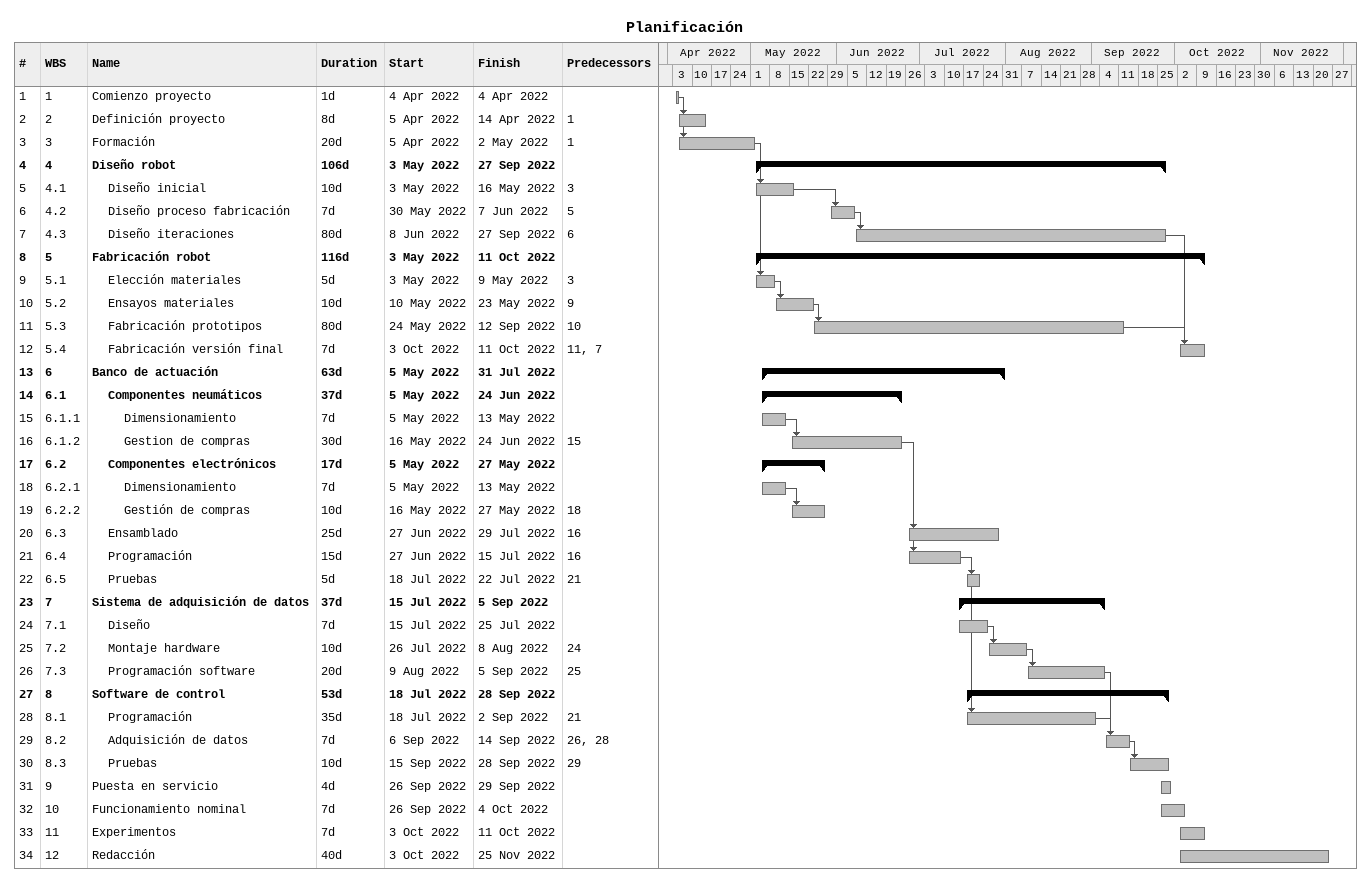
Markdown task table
Planificación

| ID | WBS | Task | Duration | Start | Finish | Predecessors |
|---|---|---|---|---|---|---|
| 1 | 1 | Comienzo proyecto | 1d | 2022-04-04 | 2022-04-04 |  |
| 2 | 2 | Definición proyecto | 8d | 2022-04-05 | 2022-04-14 | 1 |
| 3 | 3 | Formación | 20d | 2022-04-05 | 2022-05-02 | 1 |
| 4 | 4 | **Diseño robot** | 106d | 2022-05-03 | 2022-09-27 |  |
| 5 | 4.1 | Diseño inicial | 10d | 2022-05-03 | 2022-05-16 | 3 |
| 6 | 4.2 | Diseño proceso fabricación | 7d | 2022-05-30 | 2022-06-07 | 5 |
| 7 | 4.3 | Diseño iteraciones | 80d | 2022-06-08 | 2022-09-27 | 6 |
| 8 | 5 | **Fabricación robot** | 116d | 2022-05-03 | 2022-10-11 |  |
| 9 | 5.1 | Elección materiales | 5d | 2022-05-03 | 2022-05-09 | 3 |
| 10 | 5.2 | Ensayos materiales | 10d | 2022-05-10 | 2022-05-23 | 9 |
| 11 | 5.3 | Fabricación prototipos | 80d | 2022-05-24 | 2022-09-12 | 10 |
| 12 | 5.4 | Fabricación versión final | 7d | 2022-10-03 | 2022-10-11 | 11, 7 |
| 13 | 6 | **Banco de actuación** | 63d | 2022-05-05 | 2022-07-31 |  |
| 14 | 6.1 | **Componentes neumáticos** | 37d | 2022-05-05 | 2022-06-24 |  |
| 15 | 6.1.1 | Dimensionamiento | 7d | 2022-05-05 | 2022-05-13 |  |
| 16 | 6.1.2 | Gestion de compras | 30d | 2022-05-16 | 2022-06-24 | 15 |
| 17 | 6.2 | **Componentes electrónicos** | 17d | 2022-05-05 | 2022-05-27 |  |
| 18 | 6.2.1 | Dimensionamiento | 7d | 2022-05-05 | 2022-05-13 |  |
| 19 | 6.2.2 | Gestión de compras | 10d | 2022-05-16 | 2022-05-27 | 18 |
| 20 | 6.3 | Ensamblado | 25d | 2022-06-27 | 2022-07-29 | 16 |
| 21 | 6.4 | Programación | 15d | 2022-06-27 | 2022-07-15 | 16 |
| 22 | 6.5 | Pruebas | 5d | 2022-07-18 | 2022-07-22 | 21 |
| 23 | 7 | **Sistema de adquisición de datos** | 37d | 2022-07-15 | 2022-09-05 |  |
| 24 | 7.1 | Diseño | 7d | 2022-07-15 | 2022-07-25 |  |
| 25 | 7.2 | Montaje hardware | 10d | 2022-07-26 | 2022-08-08 | 24 |
| 26 | 7.3 | Programación software | 20d | 2022-08-09 | 2022-09-05 | 25 |
| 27 | 8 | **Software de control** | 53d | 2022-07-18 | 2022-09-28 |  |
| 28 | 8.1 | Programación | 35d | 2022-07-18 | 2022-09-02 | 21 |
| 29 | 8.2 | Adquisición de datos | 7d | 2022-09-06 | 2022-09-14 | 26, 28 |
| 30 | 8.3 | Pruebas | 10d | 2022-09-15 | 2022-09-28 | 29 |
| 31 | 9 | Puesta en servicio | 4d | 2022-09-26 | 2022-09-29 |  |
| 32 | 10 | Funcionamiento nominal | 7d | 2022-09-26 | 2022-10-04 |  |
| 33 | 11 | Experimentos | 7d | 2022-10-03 | 2022-10-11 |  |
| 34 | 12 | Redacción | 40d | 2022-10-03 | 2022-11-25 |  |
